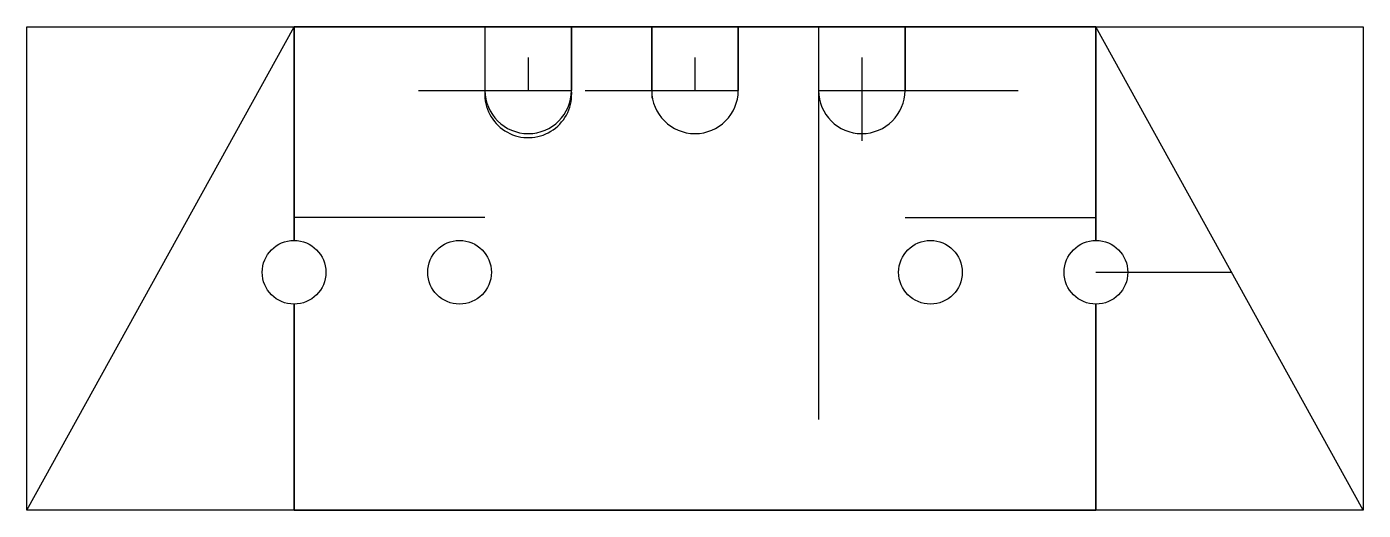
# Model space of a CAD drawing. Header units: millimetres. Extents: x -20.5 to 32, y -13.5 to 5.5.
import ezdxf

# ---------------------------------------------------------------- set-up
doc = ezdxf.new("R2010")
doc.units = ezdxf.units.MM

msp = doc.modelspace()

# ---------------------------------------------------------------- linework, layer by layer
for p, q in [((-20.518, -13.504), (-20.518, 5.496)), ((-20.518, -13.504), (-10.018, 5.496)), ((-20.518, 5.496), (31.982, 5.496)), ((-20.518, 5.496), (31.982, 5.496)), ((-20.518, -13.504), (-10.018, 5.496)), ((-20.518, -13.504), (-10.018, 5.496)), ((-20.518, -13.504), (-10.018, 5.496)), ((-10.018, 5.496), (21.482, 5.496)), ((-10.018, 5.496), (21.482, 5.496)), ((-10.018, 5.496), (-2.518, 5.496)), ((-10.018, -2.904), (-10.018, 5.496)), ((-10.018, 5.496), (21.482, 5.496)), ((-10.018, 5.496), (-2.518, 5.496)), ((-10.018, -2.904), (-10.018, 5.496)), ((-10.018, 5.496), (21.482, 5.496)), ((-10.018, 5.496), (21.482, 5.496)), ((-10.018, 5.496), (-2.518, 5.496)), ((-10.018, 5.496), (21.482, 5.496)), ((-10.018, 5.496), (21.482, 5.496)), ((-10.018, 5.496), (21.482, 5.496)), ((-2.518, 5.496), (-2.518, 2.691)), ((-2.518, 5.496), (-2.518, 2.691)), ((-2.518, 5.496), (-2.518, 2.691)), ((0.882, 5.496), (0.882, 2.996)), ((0.882, 5.496), (4.032, 5.496)), ((0.882, 5.496), (0.882, 2.996)), ((0.882, 5.496), (0.882, 2.996)), ((4.032, 2.996), (4.032, 5.496)), ((4.032, 5.496), (4.032, 2.691)), ((7.432, 5.496), (10.582, 5.496)), ((7.432, 5.496), (7.432, 2.996)), ((7.432, 5.496), (7.432, 2.996)), ((10.582, 5.496), (10.582, -9.941)), ((13.982, 5.496), (13.982, 2.996)), ((21.482, 5.496), (13.982, 5.496)), ((21.482, 5.496), (21.482, -2.904)), ((21.482, 5.496), (21.482, -2.904)), ((31.982, -13.504), (21.482, 5.496)), ((31.982, -13.504), (21.482, 5.496)), ((31.982, -13.504), (21.482, 5.496)), ((31.982, -13.504), (21.482, 5.496)), ((31.982, 5.496), (31.982, -13.504)), ((-0.818, 4.289), (-0.818, 2.996)), ((5.732, 4.289), (5.732, 2.996)), ((12.282, 4.289), (12.282, 1.012)), ((-5.129, 2.996), (-2.518, 2.996)), ((1.421, 2.996), (4.032, 2.996)), ((13.982, 2.996), (18.428, 2.996)), ((21.482, -4.154), (26.815, -4.154)), ((31.982, -13.504), (-20.518, -13.504)), ((31.982, -13.504), (-20.518, -13.504)), ((31.982, -13.504), (-20.518, -13.504))]:
    msp.add_line(p, q)
for points in [[(-20.518, -13.504), (-20.518, 5.496), (31.982, 5.496), (31.982, -13.504)], [(21.482, -2.904), (21.482, 5.496), (-10.018, 5.496), (21.482, 5.496), (-10.018, 5.496), (-10.018, -2.904)], [(-2.518, -2.004), (-10.018, -2.004), (-10.018, 5.496)], [(13.982, -2.004), (21.482, -2.004), (21.482, 5.496)], [(-10.018, -5.404), (-10.018, -13.504), (21.482, -13.504), (21.482, -5.404)], [(-10.018, -5.404), (-10.018, -13.504), (21.482, -13.504), (21.482, -5.404)], [(-10.018, -5.404), (-10.018, -13.504), (21.482, -13.504), (21.482, -5.404)], [(21.482, -5.404), (21.482, -13.504), (-10.018, -13.504), (-10.018, -5.404)]]:
    msp.add_lwpolyline(points)
for points in [[(-2.518, 5.496), (-2.518, 2.996), (0.882, 2.996), (0.882, 5.496)], [(4.032, 5.496), (4.032, 2.996), (7.432, 2.996), (7.432, 5.496)], [(10.582, 5.496), (10.582, 2.996), (13.982, 2.996), (13.982, 5.496)]]:
    msp.add_lwpolyline(points, close=True)
for points in [[(-2.518, 5.496), (-2.518, 2.691, 1), (0.882, 2.996), (0.882, 5.496)], [(4.032, 5.496), (4.032, 2.996, 1), (7.432, 2.996), (7.432, 5.496)], [(10.582, 5.496), (10.582, 2.996, 1), (13.982, 2.996), (13.982, 5.496)]]:
    msp.add_lwpolyline(points, format="xyb", close=True)
for centre in [(-10.018, -4.154), (-3.518, -4.154), (14.982, -4.154), (21.482, -4.154)]:
    msp.add_circle(centre, 1.25)
for centre in [(-0.818, 2.996), (-0.818, 2.996), (-0.818, 2.996), (5.732, 2.996), (5.732, 2.996)]:
    msp.add_arc(centre, 1.7, 180, 0)

doc.saveas('drawing.dxf')
